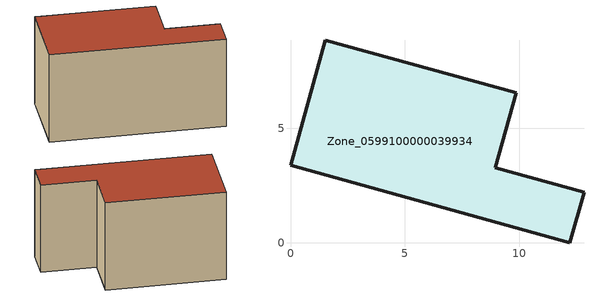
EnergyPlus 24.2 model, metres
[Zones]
Zone_0599100000039934
 floor ground (C_G): 1.51,8.86 9.85,6.55 8.95,3.29 12.82,2.22 12.2,0 0,3.39 z0
 wall outside (C_F): 9.85,6.55 1.51,8.86 0,3.39 12.2,0 12.82,2.22 8.95,3.29 9.85,6.55 z0:6.99
 roof outside (C_R): 12.2,0 12.82,2.22 8.95,3.29 9.85,6.55 1.51,8.86 0,3.39 z6.99
[BUILDING]
Pand.0599100000039934: North Axis=0; Terrain=City; Loads Convergence Tolerance Value=0.04; Temperature Convergence Tolerance Value=0.4; Solar Distribution=FullExterior; Maximum Number of Warmup Days=25; Minimum Number of Warmup Days=1
[Site:Location]
Rotterdam.The.Hague.AP_ZH_NLD Design_Conditions: Latitude=51.96; Longitude=4.45; Time Zone=1; Elevation=-4.5
[SITE:GROUNDTEMPERATURE:BUILDINGSURFACE]
18, 18, 18, 18, 18, 18, 18, 18, 18, 18, 18, 18
[MATERIAL] Thermal Absorptance=0.9; Solar Absorptance=0.7; Visible Absorptance=0.7
Name | Roughness | Thickness | Conductivity | Density | Specific Heat
G.TC.1975-1991 | MediumSmooth | 0.15 | 0.288461 | 540 | 1210
F.TC.1975-1991 | Rough | 0.3 | 0.230769 | 1920 | 840
R.TC.1975-1991 | MediumRough | 0.2 | 0.153846 | 1500 | 1000
[CONSTRUCTION]
C_G: G.TC.1975-1991
C_F: F.TC.1975-1991
C_R: R.TC.1975-1991
[ZONE]
Zone_0599100000039934: Type=1; Multiplier=1; Ceiling Height=Autocalculate; Volume=Autocalculate; Floor Area=autocalculate; Part of Total Floor Area=Yes
[ZONEINFILTRATION:DESIGNFLOWRATE]
Infil_Zone_0599100000039934: Zone or ZoneList or Space or SpaceList=Zone_0599100000039934; Schedule=AlwaysOn; Design Flow Rate Calculation Method=Flow/Area; Flow Rate per Floor Area=0.003; Constant Term Coefficient=1; Temperature Term Coefficient=0; Velocity Term Coefficient=0; Velocity Squared Term Coefficient=0
[HVACTEMPLATE:ZONE:IDEALLOADSAIRSYSTEM]
Zone_0599100000039934: Maximum Heating Supply Air Temperature=50; Minimum Cooling Supply Air Temperature=13; Maximum Heating Supply Air Humidity Ratio=0.0156; Minimum Cooling Supply Air Humidity Ratio=0.0077; Heating Limit=NoLimit; Cooling Limit=NoLimit; Dehumidification Control Type=ConstantSensibleHeatRatio; Cooling Sensible Heat Ratio=0.7; Dehumidification Setpoint=60; Humidification Control Type=None; Humidification Setpoint=30; Outdoor Air Method=None; Outdoor Air Flow Rate per Person=0.00944; Outdoor Air Flow Rate per Zone Floor Area=0; Outdoor Air Flow Rate per Zone=0; Demand Controlled Ventilation Type=None; Outdoor Air Economizer Type=NoEconomizer; Heat Recovery Type=None; Sensible Heat Recovery Effectiveness=0.7; Latent Heat Recovery Effectiveness=0.65
[ZONECONTROL:THERMOSTAT]
ThermostatControl_Zone_0599100000039934: Zone or ZoneList=Zone_0599100000039934; Control Type Schedule=DualSetpointControlType; Control 1=Thermostat_Zone_0599100000039934; Temperature Difference Between Cutout And Setpoint=0
[THERMOSTATSETPOINT:DUALSETPOINT]
Thermostat_Zone_0599100000039934: Heating Setpoint Temperature Schedule=HeatingSetpoint_Zone_0599100000039934; Cooling Setpoint Temperature Schedule=CoolingSetpoint_Zone_0599100000039934
[SCHEDULE:COMPACT]
HeatingSetpoint_Zone_0599100000039934: Through: 12/31, For: AllDays, Until: 24:00, 21
CoolingSetpoint_Zone_0599100000039934: Through: 12/31, For: AllDays, Until: 24:00, 24
DualSetpointControlType: Through: 12/31, For: AllDays, Until: 24:00, 4
AlwaysOn: Through: 12/31, For: AllDays, Until: 24:00, 1
